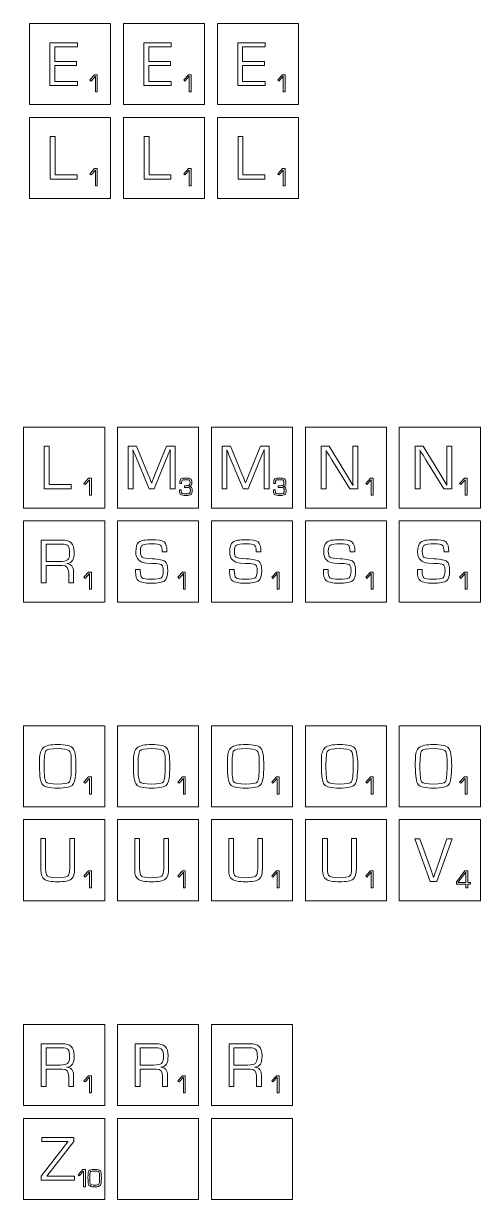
# Model space of a CAD drawing. Header units: millimetres. Extents: x -685 to 207, y -211 to 350.
# Drawn here: x -340 to -233, y -211 to 64.6 of the extents above; entities that cross this region are included whole.
import ezdxf

# ---------------------------------------------------------------- set-up
doc = ezdxf.new("R2010")
doc.units = ezdxf.units.MM
doc.layers.get('0').update_dxf_attribs({"linetype": 'CONTINUOUS', "lineweight": 25, "true_color": 0x000000})
doc.layers.add('letter', color=7, linetype='CONTINUOUS', lineweight=25, true_color=0x000000)
doc.layers.add('score', color=7, linetype='CONTINUOUS', lineweight=25, true_color=0x000000)

msp = doc.modelspace()

# ---------------------------------------------------------------- linework, layer by layer
at = {"lineweight": 5}
for p, q in [((-319.6, 64.55), (-338.6, 64.55)), ((-338.6, 64.55), (-338.6, 45.55)), ((-319.6, 45.55), (-319.6, 64.55)), ((-297.6, 64.55), (-316.6, 64.55)), ((-316.6, 64.55), (-316.6, 45.55)), ((-297.6, 45.55), (-297.6, 64.55)), ((-275.6, 64.55), (-294.6, 64.55)), ((-294.6, 64.55), (-294.6, 45.55)), ((-275.6, 45.55), (-275.6, 64.55)), ((-338.6, 45.55), (-319.6, 45.55)), ((-316.6, 45.55), (-297.6, 45.55)), ((-294.6, 45.55), (-275.6, 45.55)), ((-319.6, 42.55), (-338.6, 42.55)), ((-338.6, 42.55), (-338.6, 23.55)), ((-319.6, 23.55), (-319.6, 42.55)), ((-297.6, 42.55), (-316.6, 42.55)), ((-316.6, 42.55), (-316.6, 23.55)), ((-297.6, 23.55), (-297.6, 42.55)), ((-275.6, 42.55), (-294.6, 42.55)), ((-294.6, 42.55), (-294.6, 23.55)), ((-275.6, 23.55), (-275.6, 42.55)), ((-338.6, 23.55), (-319.6, 23.55)), ((-316.6, 23.55), (-297.6, 23.55)), ((-294.6, 23.55), (-275.6, 23.55)), ((-321, -30), (-340, -30)), ((-340, -30), (-340, -49)), ((-321, -49), (-321, -30)), ((-318, -30), (-318, -49)), ((-299, -30), (-318, -30)), ((-299, -49), (-299, -30)), ((-277, -30), (-296, -30)), ((-296, -30), (-296, -49)), ((-277, -49), (-277, -30)), ((-255, -30), (-274, -30)), ((-274, -30), (-274, -49)), ((-255, -49), (-255, -30)), ((-233, -30), (-252, -30)), ((-252, -30), (-252, -49)), ((-233, -49), (-233, -30)), ((-340, -49), (-321, -49)), ((-318, -49), (-299, -49)), ((-296, -49), (-277, -49)), ((-274, -49), (-255, -49)), ((-252, -49), (-233, -49)), ((-321, -52), (-340, -52)), ((-340, -52), (-340, -71)), ((-321, -71), (-321, -52)), ((-299, -52), (-318, -52)), ((-318, -52), (-318, -71)), ((-299, -71), (-299, -52)), ((-277, -52), (-296, -52)), ((-296, -52), (-296, -71)), ((-277, -71), (-277, -52)), ((-255, -52), (-274, -52)), ((-274, -52), (-274, -71)), ((-255, -71), (-255, -52)), ((-233, -52), (-252, -52)), ((-252, -52), (-252, -71)), ((-233, -71), (-233, -52)), ((-340, -71), (-321, -71)), ((-318, -71), (-299, -71)), ((-296, -71), (-277, -71)), ((-274, -71), (-255, -71)), ((-252, -71), (-233, -71)), ((-340, -100), (-340, -119)), ((-321, -100), (-340, -100)), ((-321, -119), (-321, -100)), ((-299, -100), (-318, -100)), ((-318, -100), (-318, -119)), ((-299, -119), (-299, -100)), ((-277, -100), (-296, -100)), ((-296, -100), (-296, -119)), ((-277, -119), (-277, -100)), ((-255, -100), (-274, -100)), ((-274, -100), (-274, -119)), ((-255, -119), (-255, -100)), ((-233, -100), (-252, -100)), ((-252, -100), (-252, -119)), ((-233, -119), (-233, -100)), ((-340, -119), (-321, -119)), ((-318, -119), (-299, -119)), ((-296, -119), (-277, -119)), ((-274, -119), (-255, -119)), ((-252, -119), (-233, -119)), ((-321, -122), (-340, -122)), ((-340, -122), (-340, -141)), ((-321, -141), (-321, -122)), ((-299, -122), (-318, -122)), ((-318, -122), (-318, -141)), ((-299, -141), (-299, -122)), ((-277, -122), (-296, -122)), ((-296, -122), (-296, -141)), ((-277, -141), (-277, -122)), ((-255, -122), (-274, -122)), ((-274, -122), (-274, -141)), ((-255, -141), (-255, -122)), ((-233, -122), (-252, -122)), ((-252, -122), (-252, -141)), ((-233, -141), (-233, -122)), ((-340, -141), (-321, -141)), ((-318, -141), (-299, -141)), ((-296, -141), (-277, -141)), ((-274, -141), (-255, -141)), ((-252, -141), (-233, -141)), ((-321, -170), (-340, -170)), ((-340, -170), (-340, -189)), ((-321, -189), (-321, -170)), ((-299, -170), (-318, -170)), ((-318, -170), (-318, -189)), ((-299, -189), (-299, -170)), ((-277, -170), (-296, -170)), ((-296, -170), (-296, -189)), ((-277, -189), (-277, -170)), ((-340, -189), (-321, -189)), ((-318, -189), (-299, -189)), ((-296, -189), (-277, -189)), ((-321, -192), (-340, -192)), ((-340, -192), (-340, -211)), ((-321, -211), (-321, -192)), ((-299, -192), (-318, -192)), ((-318, -192), (-318, -211)), ((-299, -211), (-299, -192)), ((-277, -192), (-296, -192)), ((-296, -192), (-296, -211)), ((-277, -211), (-277, -192)), ((-340, -211), (-321, -211)), ((-318, -211), (-299, -211)), ((-296, -211), (-277, -211))]:
    msp.add_line(p, q, dxfattribs=at)
at = {"layer": 'letter', "lineweight": 5}
for p, q in [((-333.82, 50.05), (-333.82, 60.05)), ((-333.82, 60.05), (-327.39, 60.05)), ((-332.69, 59.1), (-332.69, 55.69)), ((-327.39, 59.1), (-332.69, 59.1)), ((-327.39, 60.05), (-327.39, 59.1)), ((-311.82, 50.05), (-311.82, 60.05)), ((-311.82, 60.05), (-305.39, 60.05)), ((-310.69, 59.1), (-310.69, 55.69)), ((-305.39, 59.1), (-310.69, 59.1)), ((-305.39, 60.05), (-305.39, 59.1)), ((-289.82, 50.05), (-289.82, 60.05)), ((-289.82, 60.05), (-283.39, 60.05)), ((-288.69, 59.1), (-288.69, 55.69)), ((-283.39, 59.1), (-288.69, 59.1)), ((-283.39, 60.05), (-283.39, 59.1)), ((-332.69, 55.69), (-327.61, 55.69)), ((-327.61, 55.69), (-327.61, 54.74)), ((-310.69, 55.69), (-305.61, 55.69)), ((-305.61, 55.69), (-305.61, 54.74)), ((-288.69, 55.69), (-283.61, 55.69)), ((-283.61, 55.69), (-283.61, 54.74)), ((-327.61, 54.74), (-332.69, 54.74)), ((-332.69, 54.74), (-332.69, 51)), ((-305.61, 54.74), (-310.69, 54.74)), ((-310.69, 54.74), (-310.69, 51)), ((-283.61, 54.74), (-288.69, 54.74)), ((-288.69, 54.74), (-288.69, 51)), ((-327.39, 50.05), (-333.82, 50.05)), ((-332.69, 51), (-327.39, 51)), ((-327.39, 51), (-327.39, 50.05)), ((-305.39, 50.05), (-311.82, 50.05)), ((-310.69, 51), (-305.39, 51)), ((-305.39, 51), (-305.39, 50.05)), ((-283.39, 50.05), (-289.82, 50.05)), ((-288.69, 51), (-283.39, 51)), ((-283.39, 51), (-283.39, 50.05)), ((-333.74, 28.05), (-333.74, 38.05)), ((-333.74, 38.05), (-332.61, 38.05)), ((-332.61, 38.05), (-332.61, 29.1)), ((-311.74, 28.05), (-311.74, 38.05)), ((-311.74, 38.05), (-310.61, 38.05)), ((-310.61, 38.05), (-310.61, 29.1)), ((-289.74, 28.05), (-289.74, 38.05)), ((-289.74, 38.05), (-288.61, 38.05)), ((-288.61, 38.05), (-288.61, 29.1)), ((-327.47, 28.05), (-333.74, 28.05)), ((-332.61, 29.1), (-327.47, 29.1)), ((-327.47, 29.1), (-327.47, 28.05)), ((-305.47, 28.05), (-311.74, 28.05)), ((-310.61, 29.1), (-305.47, 29.1)), ((-305.47, 29.1), (-305.47, 28.05)), ((-283.47, 28.05), (-289.74, 28.05)), ((-288.61, 29.1), (-283.47, 29.1)), ((-283.47, 29.1), (-283.47, 28.05)), ((-335.14, -44.5), (-335.14, -34.5)), ((-335.14, -34.5), (-334.01, -34.5)), ((-334.01, -34.5), (-334.01, -43.45)), ((-315.49, -44.5), (-315.49, -34.5)), ((-315.49, -34.5), (-313.53, -34.5)), ((-314.34, -35.4), (-314.37, -35.4)), ((-314.37, -35.4), (-314.37, -35.67)), ((-314.37, -35.67), (-314.36, -35.95)), ((-314.17, -35.86), (-314.26, -35.63)), ((-313.53, -34.5), (-310.86, -40.97)), ((-309.15, -40.98), (-306.5, -34.5)), ((-306.5, -34.5), (-304.51, -34.5)), ((-305.83, -35.76), (-306.02, -36.23)), ((-305.66, -35.3), (-305.74, -35.53)), ((-305.63, -35.3), (-305.66, -35.3)), ((-305.64, -35.9), (-305.63, -35.6)), ((-305.63, -35.6), (-305.63, -35.3)), ((-304.51, -34.5), (-304.51, -44.5)), ((-293.49, -44.5), (-293.49, -34.5)), ((-293.49, -34.5), (-291.53, -34.5)), ((-292.34, -35.4), (-292.37, -35.4)), ((-292.37, -35.4), (-292.37, -35.67)), ((-292.37, -35.67), (-292.36, -35.95)), ((-292.17, -35.86), (-292.26, -35.63)), ((-291.53, -34.5), (-288.86, -40.97)), ((-287.15, -40.98), (-284.5, -34.5)), ((-284.5, -34.5), (-282.51, -34.5)), ((-283.83, -35.76), (-284.02, -36.23)), ((-283.66, -35.3), (-283.74, -35.53)), ((-283.63, -35.3), (-283.66, -35.3)), ((-283.64, -35.9), (-283.63, -35.6)), ((-283.63, -35.6), (-283.63, -35.3)), ((-282.51, -34.5), (-282.51, -44.5)), ((-270.27, -44.5), (-270.27, -34.5)), ((-270.27, -34.5), (-268.42, -34.5)), ((-269.13, -35.46), (-269.16, -35.46)), ((-269.16, -35.46), (-269.15, -35.83)), ((-268.79, -36.02), (-269.13, -35.46)), ((-268.42, -34.5), (-264.77, -40.46)), ((-262.86, -42.09), (-262.86, -34.5)), ((-262.86, -34.5), (-261.73, -34.5)), ((-261.73, -34.5), (-261.73, -44.5)), ((-248.27, -44.5), (-248.27, -34.5)), ((-248.27, -34.5), (-246.42, -34.5)), ((-247.13, -35.46), (-247.16, -35.46)), ((-247.16, -35.46), (-247.15, -35.83)), ((-246.79, -36.02), (-247.13, -35.46)), ((-246.42, -34.5), (-242.77, -40.46)), ((-240.86, -42.09), (-240.86, -34.5)), ((-240.86, -34.5), (-239.73, -34.5)), ((-239.73, -34.5), (-239.73, -44.5)), ((-314.36, -35.95), (-314.36, -36.5)), ((-314.36, -36.5), (-314.36, -44.5)), ((-313.97, -36.32), (-314.17, -35.86)), ((-310.56, -44.5), (-313.97, -36.32)), ((-306.02, -36.23), (-309.43, -44.5)), ((-305.64, -36.5), (-305.64, -35.9)), ((-305.64, -44.5), (-305.64, -36.5)), ((-292.36, -35.95), (-292.36, -36.5)), ((-292.36, -36.5), (-292.36, -44.5)), ((-291.97, -36.32), (-292.17, -35.86)), ((-288.56, -44.5), (-291.97, -36.32)), ((-284.02, -36.23), (-287.43, -44.5)), ((-283.64, -36.5), (-283.64, -35.9)), ((-283.64, -44.5), (-283.64, -36.5)), ((-269.15, -35.83), (-269.14, -36.21)), ((-269.14, -36.21), (-269.14, -36.96)), ((-269.14, -36.96), (-269.14, -44.5)), ((-268.45, -36.57), (-268.79, -36.02)), ((-267.77, -37.69), (-268.45, -36.57)), ((-263.58, -44.5), (-267.77, -37.69)), ((-247.15, -35.83), (-247.14, -36.21)), ((-247.14, -36.21), (-247.14, -36.96)), ((-247.14, -36.96), (-247.14, -44.5)), ((-246.45, -36.57), (-246.79, -36.02)), ((-245.77, -37.69), (-246.45, -36.57)), ((-241.58, -44.5), (-245.77, -37.69)), ((-310.86, -40.97), (-310.44, -42.02)), ((-309.58, -42.02), (-309.15, -40.98)), ((-288.86, -40.97), (-288.44, -42.02)), ((-287.58, -42.02), (-287.15, -40.98)), ((-264.77, -40.46), (-263.82, -42.03)), ((-242.77, -40.46), (-241.82, -42.03)), ((-334.01, -43.45), (-328.86, -43.45)), ((-328.86, -43.45), (-328.86, -44.5)), ((-310.44, -42.02), (-310.23, -42.54)), ((-310.23, -42.54), (-310.02, -43.06)), ((-310.02, -43.06), (-309.99, -43.06)), ((-309.99, -43.06), (-309.79, -42.54)), ((-288.44, -42.02), (-288.23, -42.54)), ((-288.23, -42.54), (-288.02, -43.06)), ((-288.02, -43.06), (-287.99, -43.06)), ((-287.99, -43.06), (-287.79, -42.54)), ((-263.82, -42.03), (-263.34, -42.81)), ((-263.34, -42.81), (-262.87, -43.59)), ((-262.87, -43.59), (-262.84, -43.59)), ((-262.86, -42.84), (-262.86, -42.09)), ((-262.85, -43.22), (-262.86, -42.84)), ((-262.84, -43.59), (-262.85, -43.22)), ((-241.82, -42.03), (-241.34, -42.81)), ((-241.34, -42.81), (-240.87, -43.59)), ((-240.87, -43.59), (-240.84, -43.59)), ((-240.86, -42.84), (-240.86, -42.09)), ((-240.85, -43.22), (-240.86, -42.84)), ((-240.84, -43.59), (-240.85, -43.22)), ((-328.86, -44.5), (-335.14, -44.5)), ((-314.36, -44.5), (-315.49, -44.5)), ((-309.43, -44.5), (-310.56, -44.5)), ((-304.51, -44.5), (-305.64, -44.5)), ((-292.36, -44.5), (-293.49, -44.5)), ((-287.43, -44.5), (-288.56, -44.5)), ((-282.51, -44.5), (-283.64, -44.5)), ((-269.14, -44.5), (-270.27, -44.5)), ((-261.73, -44.5), (-263.58, -44.5)), ((-247.14, -44.5), (-248.27, -44.5)), ((-239.73, -44.5), (-241.58, -44.5)), ((-335.85, -66.5), (-335.85, -56.5)), ((-335.85, -56.5), (-331.08, -56.5)), ((-331.07, -57.45), (-334.72, -57.45)), ((-334.72, -57.45), (-334.72, -61.5)), ((-306.41, -59.21), (-307.53, -59.21)), ((-284.41, -59.21), (-285.53, -59.21)), ((-262.41, -59.21), (-263.53, -59.21)), ((-240.41, -59.21), (-241.53, -59.21)), ((-334.72, -61.5), (-331.46, -61.5)), ((-331.31, -62.45), (-334.72, -62.45)), ((-334.72, -62.45), (-334.72, -66.5)), ((-330.94, -62.45), (-331.31, -62.45)), ((-329.88, -61.99), (-329.88, -62.01)), ((-310.05, -61.94), (-311.16, -61.88)), ((-308.88, -62), (-310.05, -61.94)), ((-288.05, -61.94), (-289.16, -61.88)), ((-286.88, -62), (-288.05, -61.94)), ((-266.05, -61.94), (-267.16, -61.88)), ((-264.88, -62), (-266.05, -61.94)), ((-244.05, -61.94), (-245.16, -61.88)), ((-242.88, -62), (-244.05, -61.94)), ((-329.42, -66.5), (-329.42, -64.2)), ((-328.29, -63.94), (-328.29, -66.5)), ((-313.77, -63.86), (-313.77, -63.41)), ((-313.77, -63.41), (-312.65, -63.41)), ((-312.65, -63.41), (-312.65, -63.66)), ((-291.77, -63.86), (-291.77, -63.41)), ((-291.77, -63.41), (-290.65, -63.41)), ((-290.65, -63.41), (-290.65, -63.66)), ((-269.77, -63.86), (-269.77, -63.41)), ((-269.77, -63.41), (-268.65, -63.41)), ((-268.65, -63.41), (-268.65, -63.66)), ((-247.77, -63.86), (-247.77, -63.41)), ((-247.77, -63.41), (-246.65, -63.41)), ((-246.65, -63.41), (-246.65, -63.66)), ((-334.72, -66.5), (-335.85, -66.5)), ((-328.29, -66.5), (-329.42, -66.5)), ((-336.26, -108.79), (-336.25, -107.85)), ((-336.26, -109.5), (-336.26, -108.79)), ((-328.82, -108.84), (-328.82, -107.9)), ((-328.82, -109.5), (-328.82, -108.84)), ((-314.26, -108.79), (-314.25, -107.85)), ((-314.26, -109.5), (-314.26, -108.79)), ((-306.82, -108.84), (-306.82, -107.9)), ((-306.82, -109.5), (-306.82, -108.84)), ((-292.26, -108.79), (-292.25, -107.85)), ((-292.26, -109.5), (-292.26, -108.79)), ((-284.82, -108.84), (-284.82, -107.9)), ((-284.82, -109.5), (-284.82, -108.84)), ((-270.26, -108.79), (-270.25, -107.85)), ((-270.26, -109.5), (-270.26, -108.79)), ((-262.82, -108.84), (-262.82, -107.9)), ((-262.82, -109.5), (-262.82, -108.84)), ((-248.26, -108.79), (-248.25, -107.85)), ((-248.26, -109.5), (-248.26, -108.79)), ((-240.82, -108.84), (-240.82, -107.9)), ((-240.82, -109.5), (-240.82, -108.84)), ((-335.96, -133.45), (-335.96, -126.45)), ((-335.96, -126.45), (-334.83, -126.45)), ((-334.83, -126.45), (-334.83, -133.45)), ((-329.17, -126.45), (-328.04, -126.45)), ((-329.17, -133.45), (-329.17, -126.45)), ((-328.04, -126.45), (-328.04, -133.45)), ((-313.96, -133.45), (-313.96, -126.45)), ((-313.96, -126.45), (-312.83, -126.45)), ((-312.83, -126.45), (-312.83, -133.45)), ((-307.17, -126.45), (-306.04, -126.45)), ((-307.17, -133.45), (-307.17, -126.45)), ((-306.04, -126.45), (-306.04, -133.45)), ((-291.96, -133.45), (-291.96, -126.45)), ((-291.96, -126.45), (-290.83, -126.45)), ((-290.83, -126.45), (-290.83, -133.45)), ((-285.17, -126.45), (-284.04, -126.45)), ((-285.17, -133.45), (-285.17, -126.45)), ((-284.04, -126.45), (-284.04, -133.45)), ((-269.96, -133.45), (-269.96, -126.45)), ((-269.96, -126.45), (-268.83, -126.45)), ((-268.83, -126.45), (-268.83, -133.45)), ((-263.17, -126.45), (-262.04, -126.45)), ((-263.17, -133.45), (-263.17, -126.45)), ((-262.04, -126.45), (-262.04, -133.45)), ((-244.79, -136.5), (-248.36, -126.5)), ((-248.36, -126.5), (-247.16, -126.5)), ((-247.16, -126.5), (-244.49, -134.05)), ((-243.47, -134.07), (-240.85, -126.5)), ((-239.64, -126.5), (-243.18, -136.5)), ((-240.85, -126.5), (-239.64, -126.5)), ((-335.96, -133.79), (-335.96, -133.45)), ((-313.96, -133.79), (-313.96, -133.45)), ((-291.96, -133.79), (-291.96, -133.45)), ((-269.96, -133.79), (-269.96, -133.45)), ((-244.49, -134.05), (-244.23, -134.82)), ((-243.18, -136.5), (-244.79, -136.5)), ((-243.99, -135.59), (-243.96, -135.59)), ((-335.85, -184.5), (-335.85, -174.5)), ((-335.85, -174.5), (-331.08, -174.5)), ((-331.07, -175.45), (-334.72, -175.45)), ((-334.72, -175.45), (-334.72, -179.5)), ((-313.85, -184.5), (-313.85, -174.5)), ((-313.85, -174.5), (-309.08, -174.5)), ((-309.07, -175.45), (-312.72, -175.45)), ((-312.72, -175.45), (-312.72, -179.5)), ((-291.85, -184.5), (-291.85, -174.5)), ((-291.85, -174.5), (-287.08, -174.5)), ((-287.07, -175.45), (-290.72, -175.45)), ((-290.72, -175.45), (-290.72, -179.5)), ((-334.72, -179.5), (-331.46, -179.5)), ((-331.31, -180.45), (-334.72, -180.45)), ((-334.72, -180.45), (-334.72, -184.5)), ((-330.94, -180.45), (-331.31, -180.45)), ((-329.88, -179.99), (-329.88, -180.01)), ((-312.72, -179.5), (-309.46, -179.5)), ((-309.31, -180.45), (-312.72, -180.45)), ((-312.72, -180.45), (-312.72, -184.5)), ((-308.94, -180.45), (-309.31, -180.45)), ((-307.88, -179.99), (-307.88, -180.01)), ((-290.72, -179.5), (-287.46, -179.5)), ((-287.31, -180.45), (-290.72, -180.45)), ((-290.72, -180.45), (-290.72, -184.5)), ((-286.94, -180.45), (-287.31, -180.45)), ((-285.88, -179.99), (-285.88, -180.01)), ((-334.72, -184.5), (-335.85, -184.5)), ((-329.42, -184.5), (-329.42, -182.2)), ((-328.29, -184.5), (-329.42, -184.5)), ((-328.29, -181.94), (-328.29, -184.5)), ((-312.72, -184.5), (-313.85, -184.5)), ((-307.42, -184.5), (-307.42, -182.2)), ((-306.29, -184.5), (-307.42, -184.5)), ((-306.29, -181.94), (-306.29, -184.5)), ((-290.72, -184.5), (-291.85, -184.5)), ((-285.42, -184.5), (-285.42, -182.2)), ((-284.29, -184.5), (-285.42, -184.5)), ((-284.29, -181.94), (-284.29, -184.5)), ((-335.9, -205.53), (-329.62, -197.47)), ((-335.72, -197.45), (-335.72, -196.5)), ((-335.72, -196.5), (-328.23, -196.5)), ((-329.62, -197.45), (-335.72, -197.45)), ((-328.23, -197.45), (-334.52, -205.53)), ((-329.62, -197.47), (-329.62, -197.45)), ((-328.23, -196.5), (-328.23, -197.45)), ((-335.9, -206.5), (-335.9, -205.53)), ((-328.1, -206.5), (-335.9, -206.5)), ((-334.52, -205.53), (-334.52, -205.55)), ((-334.52, -205.55), (-328.1, -205.55)), ((-328.1, -205.55), (-328.1, -206.5))]:
    msp.add_line(p, q, dxfattribs=at)
for points in [[(-314.26, -35.63), (-314.28, -35.57), (-314.31, -35.5), (-314.34, -35.4)], [(-305.74, -35.53), (-305.79, -35.65), (-305.82, -35.73), (-305.83, -35.76)], [(-292.26, -35.63), (-292.28, -35.57), (-292.31, -35.5), (-292.34, -35.4)], [(-283.74, -35.53), (-283.79, -35.65), (-283.82, -35.73), (-283.83, -35.76)], [(-309.79, -42.54), (-309.68, -42.29), (-309.62, -42.11), (-309.58, -42.02)], [(-287.79, -42.54), (-287.68, -42.29), (-287.62, -42.11), (-287.58, -42.02)], [(-331.08, -56.5), (-330.01, -56.5), (-329.25, -56.71), (-328.81, -57.14)], [(-329.58, -57.86), (-329.81, -57.59), (-330.31, -57.45), (-331.07, -57.45)], [(-329.23, -59.63), (-329.23, -58.72), (-329.35, -58.14), (-329.58, -57.86)], [(-328.81, -57.14), (-328.37, -57.56), (-328.15, -58.3), (-328.15, -59.35)], [(-313.71, -59.25), (-313.71, -58.11), (-313.46, -57.35), (-312.97, -56.97)], [(-312.97, -56.97), (-312.47, -56.59), (-311.49, -56.4), (-310.01, -56.4)], [(-312.12, -57.66), (-312.46, -57.87), (-312.63, -58.33), (-312.63, -59.05)], [(-309.83, -57.35), (-311.01, -57.35), (-311.78, -57.45), (-312.12, -57.66)], [(-310.01, -56.4), (-308.52, -56.4), (-307.55, -56.57), (-307.09, -56.93)], [(-307.93, -57.68), (-308.2, -57.46), (-308.84, -57.35), (-309.83, -57.35)], [(-307.53, -59.21), (-307.53, -58.4), (-307.67, -57.89), (-307.93, -57.68)], [(-307.09, -56.93), (-306.64, -57.28), (-306.41, -58.04), (-306.41, -59.21)], [(-291.71, -59.25), (-291.71, -58.11), (-291.46, -57.35), (-290.97, -56.97)], [(-290.97, -56.97), (-290.47, -56.59), (-289.49, -56.4), (-288.01, -56.4)], [(-290.12, -57.66), (-290.46, -57.87), (-290.63, -58.33), (-290.63, -59.05)], [(-287.83, -57.35), (-289.01, -57.35), (-289.78, -57.45), (-290.12, -57.66)], [(-288.01, -56.4), (-286.52, -56.4), (-285.55, -56.57), (-285.09, -56.93)], [(-285.93, -57.68), (-286.2, -57.46), (-286.84, -57.35), (-287.83, -57.35)], [(-285.53, -59.21), (-285.53, -58.4), (-285.67, -57.89), (-285.93, -57.68)], [(-285.09, -56.93), (-284.64, -57.28), (-284.41, -58.04), (-284.41, -59.21)], [(-269.71, -59.25), (-269.71, -58.11), (-269.46, -57.35), (-268.97, -56.97)], [(-268.97, -56.97), (-268.47, -56.59), (-267.49, -56.4), (-266.01, -56.4)], [(-268.12, -57.66), (-268.46, -57.87), (-268.63, -58.33), (-268.63, -59.05)], [(-265.83, -57.35), (-267.01, -57.35), (-267.78, -57.45), (-268.12, -57.66)], [(-266.01, -56.4), (-264.52, -56.4), (-263.55, -56.57), (-263.09, -56.93)], [(-263.93, -57.68), (-264.2, -57.46), (-264.84, -57.35), (-265.83, -57.35)], [(-263.53, -59.21), (-263.53, -58.4), (-263.67, -57.89), (-263.93, -57.68)], [(-263.09, -56.93), (-262.64, -57.28), (-262.41, -58.04), (-262.41, -59.21)], [(-247.71, -59.25), (-247.71, -58.11), (-247.46, -57.35), (-246.97, -56.97)], [(-246.97, -56.97), (-246.47, -56.59), (-245.49, -56.4), (-244.01, -56.4)], [(-246.12, -57.66), (-246.46, -57.87), (-246.63, -58.33), (-246.63, -59.05)], [(-243.83, -57.35), (-245.01, -57.35), (-245.78, -57.45), (-246.12, -57.66)], [(-244.01, -56.4), (-242.52, -56.4), (-241.55, -56.57), (-241.09, -56.93)], [(-241.93, -57.68), (-242.2, -57.46), (-242.84, -57.35), (-243.83, -57.35)], [(-241.53, -59.21), (-241.53, -58.4), (-241.67, -57.89), (-241.93, -57.68)], [(-241.09, -56.93), (-240.64, -57.28), (-240.41, -58.04), (-240.41, -59.21)], [(-329.7, -61.1), (-329.39, -60.84), (-329.23, -60.35), (-329.23, -59.63)], [(-328.15, -59.35), (-328.15, -60.27), (-328.27, -60.92), (-328.51, -61.28)], [(-311.16, -61.88), (-312.86, -61.77), (-313.71, -60.89), (-313.71, -59.25)], [(-312.63, -59.05), (-312.63, -59.86), (-312.5, -60.35), (-312.23, -60.52)], [(-312.23, -60.52), (-311.96, -60.7), (-311.16, -60.82), (-309.83, -60.88)], [(-289.16, -61.88), (-290.86, -61.77), (-291.71, -60.89), (-291.71, -59.25)], [(-290.63, -59.05), (-290.63, -59.86), (-290.5, -60.35), (-290.23, -60.52)], [(-290.23, -60.52), (-289.96, -60.7), (-289.16, -60.82), (-287.83, -60.88)], [(-267.16, -61.88), (-268.86, -61.77), (-269.71, -60.89), (-269.71, -59.25)], [(-268.63, -59.05), (-268.63, -59.86), (-268.5, -60.35), (-268.23, -60.52)], [(-268.23, -60.52), (-267.96, -60.7), (-267.16, -60.82), (-265.83, -60.88)], [(-245.16, -61.88), (-246.86, -61.77), (-247.71, -60.89), (-247.71, -59.25)], [(-246.63, -59.05), (-246.63, -59.86), (-246.5, -60.35), (-246.23, -60.52)], [(-246.23, -60.52), (-245.96, -60.7), (-245.16, -60.82), (-243.83, -60.88)], [(-331.46, -61.5), (-330.6, -61.5), (-330.01, -61.37), (-329.7, -61.1)], [(-329.42, -64.2), (-329.42, -63.03), (-329.93, -62.45), (-330.94, -62.45)], [(-328.51, -61.28), (-328.75, -61.64), (-329.21, -61.88), (-329.88, -61.99)], [(-329.88, -62.01), (-328.82, -62.09), (-328.29, -62.73), (-328.29, -63.94)], [(-309.83, -60.88), (-308.27, -60.95), (-307.28, -61.15), (-306.86, -61.47)], [(-307.61, -62.36), (-307.81, -62.16), (-308.23, -62.04), (-308.88, -62)], [(-307.3, -63.58), (-307.3, -62.97), (-307.41, -62.57), (-307.61, -62.36)], [(-306.86, -61.47), (-306.44, -61.8), (-306.23, -62.53), (-306.23, -63.67)], [(-287.83, -60.88), (-286.27, -60.95), (-285.28, -61.15), (-284.86, -61.47)], [(-285.61, -62.36), (-285.81, -62.16), (-286.23, -62.04), (-286.88, -62)], [(-285.3, -63.58), (-285.3, -62.97), (-285.41, -62.57), (-285.61, -62.36)], [(-284.86, -61.47), (-284.44, -61.8), (-284.23, -62.53), (-284.23, -63.67)], [(-265.83, -60.88), (-264.27, -60.95), (-263.28, -61.15), (-262.86, -61.47)], [(-263.61, -62.36), (-263.81, -62.16), (-264.23, -62.04), (-264.88, -62)], [(-263.3, -63.58), (-263.3, -62.97), (-263.41, -62.57), (-263.61, -62.36)], [(-262.86, -61.47), (-262.44, -61.8), (-262.23, -62.53), (-262.23, -63.67)], [(-243.83, -60.88), (-242.27, -60.95), (-241.28, -61.15), (-240.86, -61.47)], [(-241.61, -62.36), (-241.81, -62.16), (-242.23, -62.04), (-242.88, -62)], [(-241.3, -63.58), (-241.3, -62.97), (-241.41, -62.57), (-241.61, -62.36)], [(-240.86, -61.47), (-240.44, -61.8), (-240.23, -62.53), (-240.23, -63.67)], [(-313.05, -66.06), (-313.53, -65.69), (-313.77, -64.96), (-313.77, -63.86)], [(-310.18, -66.6), (-311.62, -66.6), (-312.58, -66.42), (-313.05, -66.06)], [(-312.65, -63.66), (-312.65, -64.55), (-312.52, -65.11), (-312.24, -65.32)], [(-312.24, -65.32), (-311.97, -65.54), (-311.27, -65.65), (-310.14, -65.65)], [(-306.96, -66.06), (-307.44, -66.42), (-308.52, -66.6), (-310.18, -66.6)], [(-310.14, -65.65), (-308.84, -65.65), (-308.05, -65.54), (-307.75, -65.32)], [(-307.75, -65.32), (-307.45, -65.11), (-307.3, -64.53), (-307.3, -63.58)], [(-306.23, -63.67), (-306.23, -64.9), (-306.47, -65.7), (-306.96, -66.06)], [(-291.05, -66.06), (-291.53, -65.69), (-291.77, -64.96), (-291.77, -63.86)], [(-288.18, -66.6), (-289.62, -66.6), (-290.58, -66.42), (-291.05, -66.06)], [(-290.65, -63.66), (-290.65, -64.55), (-290.52, -65.11), (-290.24, -65.32)], [(-290.24, -65.32), (-289.97, -65.54), (-289.27, -65.65), (-288.14, -65.65)], [(-284.96, -66.06), (-285.44, -66.42), (-286.52, -66.6), (-288.18, -66.6)], [(-288.14, -65.65), (-286.84, -65.65), (-286.05, -65.54), (-285.75, -65.32)], [(-285.75, -65.32), (-285.45, -65.11), (-285.3, -64.53), (-285.3, -63.58)], [(-284.23, -63.67), (-284.23, -64.9), (-284.47, -65.7), (-284.96, -66.06)], [(-269.05, -66.06), (-269.53, -65.69), (-269.77, -64.96), (-269.77, -63.86)], [(-266.18, -66.6), (-267.62, -66.6), (-268.58, -66.42), (-269.05, -66.06)], [(-268.65, -63.66), (-268.65, -64.55), (-268.52, -65.11), (-268.24, -65.32)], [(-268.24, -65.32), (-267.97, -65.54), (-267.27, -65.65), (-266.14, -65.65)], [(-262.96, -66.06), (-263.44, -66.42), (-264.52, -66.6), (-266.18, -66.6)], [(-266.14, -65.65), (-264.84, -65.65), (-264.05, -65.54), (-263.75, -65.32)], [(-263.75, -65.32), (-263.45, -65.11), (-263.3, -64.53), (-263.3, -63.58)], [(-262.23, -63.67), (-262.23, -64.9), (-262.47, -65.7), (-262.96, -66.06)], [(-247.05, -66.06), (-247.53, -65.69), (-247.77, -64.96), (-247.77, -63.86)], [(-244.18, -66.6), (-245.62, -66.6), (-246.58, -66.42), (-247.05, -66.06)], [(-246.65, -63.66), (-246.65, -64.55), (-246.52, -65.11), (-246.24, -65.32)], [(-246.24, -65.32), (-245.97, -65.54), (-245.27, -65.65), (-244.14, -65.65)], [(-240.96, -66.06), (-241.44, -66.42), (-242.52, -66.6), (-244.18, -66.6)], [(-244.14, -65.65), (-242.84, -65.65), (-242.05, -65.54), (-241.75, -65.32)], [(-241.75, -65.32), (-241.45, -65.11), (-241.3, -64.53), (-241.3, -63.58)], [(-240.23, -63.67), (-240.23, -64.9), (-240.47, -65.7), (-240.96, -66.06)], [(-335.35, -105.13), (-334.75, -104.64), (-333.63, -104.4), (-332, -104.4)], [(-332, -104.4), (-330.11, -104.4), (-328.92, -104.67), (-328.45, -105.23)], [(-313.35, -105.13), (-312.75, -104.64), (-311.63, -104.4), (-310, -104.4)], [(-310, -104.4), (-308.11, -104.4), (-306.92, -104.67), (-306.45, -105.23)], [(-291.35, -105.13), (-290.75, -104.64), (-289.63, -104.4), (-288, -104.4)], [(-288, -104.4), (-286.11, -104.4), (-284.92, -104.67), (-284.45, -105.23)], [(-269.35, -105.13), (-268.75, -104.64), (-267.63, -104.4), (-266, -104.4)], [(-266, -104.4), (-264.11, -104.4), (-262.92, -104.67), (-262.45, -105.23)], [(-247.35, -105.13), (-246.75, -104.64), (-245.63, -104.4), (-244, -104.4)], [(-244, -104.4), (-242.11, -104.4), (-240.92, -104.67), (-240.45, -105.23)], [(-336.25, -107.85), (-336.25, -106.52), (-335.95, -105.61), (-335.35, -105.13)], [(-334.78, -105.88), (-335.05, -106.23), (-335.18, -107.44), (-335.18, -109.5)], [(-332, -105.35), (-333.59, -105.35), (-334.51, -105.53), (-334.78, -105.88)], [(-329.38, -105.8), (-329.75, -105.5), (-330.63, -105.35), (-332, -105.35)], [(-328.82, -107.9), (-328.82, -106.8), (-329.01, -106.09), (-329.38, -105.8)], [(-328.45, -105.23), (-327.98, -105.78), (-327.74, -107.16), (-327.74, -109.36)], [(-314.25, -107.85), (-314.25, -106.52), (-313.95, -105.61), (-313.35, -105.13)], [(-312.78, -105.88), (-313.05, -106.23), (-313.18, -107.44), (-313.18, -109.5)], [(-310, -105.35), (-311.59, -105.35), (-312.51, -105.53), (-312.78, -105.88)], [(-307.38, -105.8), (-307.75, -105.5), (-308.63, -105.35), (-310, -105.35)], [(-306.82, -107.9), (-306.82, -106.8), (-307.01, -106.09), (-307.38, -105.8)], [(-306.45, -105.23), (-305.98, -105.78), (-305.74, -107.16), (-305.74, -109.36)], [(-292.25, -107.85), (-292.25, -106.52), (-291.95, -105.61), (-291.35, -105.13)], [(-290.78, -105.88), (-291.05, -106.23), (-291.18, -107.44), (-291.18, -109.5)], [(-288, -105.35), (-289.59, -105.35), (-290.51, -105.53), (-290.78, -105.88)], [(-285.38, -105.8), (-285.75, -105.5), (-286.63, -105.35), (-288, -105.35)], [(-284.82, -107.9), (-284.82, -106.8), (-285.01, -106.09), (-285.38, -105.8)], [(-284.45, -105.23), (-283.98, -105.78), (-283.74, -107.16), (-283.74, -109.36)], [(-270.25, -107.85), (-270.25, -106.52), (-269.95, -105.61), (-269.35, -105.13)], [(-268.78, -105.88), (-269.05, -106.23), (-269.18, -107.44), (-269.18, -109.5)], [(-266, -105.35), (-267.59, -105.35), (-268.51, -105.53), (-268.78, -105.88)], [(-263.38, -105.8), (-263.75, -105.5), (-264.63, -105.35), (-266, -105.35)], [(-262.82, -107.9), (-262.82, -106.8), (-263.01, -106.09), (-263.38, -105.8)], [(-262.45, -105.23), (-261.98, -105.78), (-261.74, -107.16), (-261.74, -109.36)], [(-248.25, -107.85), (-248.25, -106.52), (-247.95, -105.61), (-247.35, -105.13)], [(-246.78, -105.88), (-247.05, -106.23), (-247.18, -107.44), (-247.18, -109.5)], [(-244, -105.35), (-245.59, -105.35), (-246.51, -105.53), (-246.78, -105.88)], [(-241.38, -105.8), (-241.75, -105.5), (-242.63, -105.35), (-244, -105.35)], [(-240.82, -107.9), (-240.82, -106.8), (-241.01, -106.09), (-241.38, -105.8)], [(-240.45, -105.23), (-239.98, -105.78), (-239.74, -107.16), (-239.74, -109.36)], [(-335.57, -113.77), (-336.03, -113.22), (-336.26, -111.8), (-336.26, -109.5)], [(-335.18, -109.5), (-335.18, -111.56), (-335.05, -112.77), (-334.78, -113.12)], [(-329.22, -113.12), (-328.95, -112.77), (-328.82, -111.56), (-328.82, -109.5)], [(-327.74, -109.36), (-327.74, -111.74), (-327.97, -113.21), (-328.42, -113.77)], [(-313.57, -113.77), (-314.03, -113.22), (-314.26, -111.8), (-314.26, -109.5)], [(-313.18, -109.5), (-313.18, -111.56), (-313.05, -112.77), (-312.78, -113.12)], [(-307.22, -113.12), (-306.95, -112.77), (-306.82, -111.56), (-306.82, -109.5)], [(-305.74, -109.36), (-305.74, -111.74), (-305.97, -113.21), (-306.42, -113.77)], [(-291.57, -113.77), (-292.03, -113.22), (-292.26, -111.8), (-292.26, -109.5)], [(-291.18, -109.5), (-291.18, -111.56), (-291.05, -112.77), (-290.78, -113.12)], [(-285.22, -113.12), (-284.95, -112.77), (-284.82, -111.56), (-284.82, -109.5)], [(-283.74, -109.36), (-283.74, -111.74), (-283.97, -113.21), (-284.42, -113.77)], [(-269.57, -113.77), (-270.03, -113.22), (-270.26, -111.8), (-270.26, -109.5)], [(-269.18, -109.5), (-269.18, -111.56), (-269.05, -112.77), (-268.78, -113.12)], [(-263.22, -113.12), (-262.95, -112.77), (-262.82, -111.56), (-262.82, -109.5)], [(-261.74, -109.36), (-261.74, -111.74), (-261.97, -113.21), (-262.42, -113.77)], [(-247.57, -113.77), (-248.03, -113.22), (-248.26, -111.8), (-248.26, -109.5)], [(-247.18, -109.5), (-247.18, -111.56), (-247.05, -112.77), (-246.78, -113.12)], [(-241.22, -113.12), (-240.95, -112.77), (-240.82, -111.56), (-240.82, -109.5)], [(-239.74, -109.36), (-239.74, -111.74), (-239.97, -113.21), (-240.42, -113.77)], [(-332, -114.6), (-333.92, -114.6), (-335.11, -114.33), (-335.57, -113.77)], [(-334.78, -113.12), (-334.51, -113.47), (-333.59, -113.65), (-332, -113.65)], [(-332, -113.65), (-330.42, -113.65), (-329.49, -113.47), (-329.22, -113.12)], [(-328.42, -113.77), (-328.88, -114.32), (-330.07, -114.6), (-332, -114.6)], [(-310, -114.6), (-311.92, -114.6), (-313.11, -114.33), (-313.57, -113.77)], [(-312.78, -113.12), (-312.51, -113.47), (-311.59, -113.65), (-310, -113.65)], [(-310, -113.65), (-308.42, -113.65), (-307.49, -113.47), (-307.22, -113.12)], [(-306.42, -113.77), (-306.88, -114.32), (-308.07, -114.6), (-310, -114.6)], [(-288, -114.6), (-289.92, -114.6), (-291.11, -114.33), (-291.57, -113.77)], [(-290.78, -113.12), (-290.51, -113.47), (-289.59, -113.65), (-288, -113.65)], [(-288, -113.65), (-286.42, -113.65), (-285.49, -113.47), (-285.22, -113.12)], [(-284.42, -113.77), (-284.88, -114.32), (-286.07, -114.6), (-288, -114.6)], [(-266, -114.6), (-267.92, -114.6), (-269.11, -114.33), (-269.57, -113.77)], [(-268.78, -113.12), (-268.51, -113.47), (-267.59, -113.65), (-266, -113.65)], [(-266, -113.65), (-264.42, -113.65), (-263.49, -113.47), (-263.22, -113.12)], [(-262.42, -113.77), (-262.88, -114.32), (-264.07, -114.6), (-266, -114.6)], [(-244, -114.6), (-245.92, -114.6), (-247.11, -114.33), (-247.57, -113.77)], [(-246.78, -113.12), (-246.51, -113.47), (-245.59, -113.65), (-244, -113.65)], [(-244, -113.65), (-242.42, -113.65), (-241.49, -113.47), (-241.22, -113.12)], [(-240.42, -113.77), (-240.88, -114.32), (-242.07, -114.6), (-244, -114.6)], [(-335.14, -135.98), (-335.68, -135.59), (-335.96, -134.86), (-335.96, -133.79)], [(-334.83, -133.45), (-334.83, -134.4), (-334.68, -134.99), (-334.37, -135.24)], [(-329.65, -135.24), (-329.33, -135.01), (-329.17, -134.41), (-329.17, -133.45)], [(-328.04, -133.45), (-328.04, -134.72), (-328.3, -135.56), (-328.81, -135.95)], [(-313.14, -135.98), (-313.68, -135.59), (-313.96, -134.86), (-313.96, -133.79)], [(-312.83, -133.45), (-312.83, -134.4), (-312.68, -134.99), (-312.37, -135.24)], [(-307.65, -135.24), (-307.33, -135.01), (-307.17, -134.41), (-307.17, -133.45)], [(-306.04, -133.45), (-306.04, -134.72), (-306.3, -135.56), (-306.81, -135.95)], [(-291.14, -135.98), (-291.68, -135.59), (-291.96, -134.86), (-291.96, -133.79)], [(-290.83, -133.45), (-290.83, -134.4), (-290.68, -134.99), (-290.37, -135.24)], [(-285.65, -135.24), (-285.33, -135.01), (-285.17, -134.41), (-285.17, -133.45)], [(-284.04, -133.45), (-284.04, -134.72), (-284.3, -135.56), (-284.81, -135.95)], [(-269.14, -135.98), (-269.68, -135.59), (-269.96, -134.86), (-269.96, -133.79)], [(-268.83, -133.45), (-268.83, -134.4), (-268.68, -134.99), (-268.37, -135.24)], [(-263.65, -135.24), (-263.33, -135.01), (-263.17, -134.41), (-263.17, -133.45)], [(-262.04, -133.45), (-262.04, -134.72), (-262.3, -135.56), (-262.81, -135.95)], [(-244.23, -134.82), (-244.13, -135.12), (-244.05, -135.38), (-243.99, -135.59)], [(-243.96, -135.59), (-243.81, -135.1), (-243.65, -134.59), (-243.47, -134.07)], [(-332.02, -136.55), (-333.55, -136.55), (-334.59, -136.36), (-335.14, -135.98)], [(-334.37, -135.24), (-334.06, -135.48), (-333.31, -135.6), (-332.1, -135.6)], [(-332.1, -135.6), (-330.79, -135.6), (-329.97, -135.48), (-329.65, -135.24)], [(-328.81, -135.95), (-329.32, -136.35), (-330.39, -136.55), (-332.02, -136.55)], [(-310.02, -136.55), (-311.55, -136.55), (-312.59, -136.36), (-313.14, -135.98)], [(-312.37, -135.24), (-312.06, -135.48), (-311.31, -135.6), (-310.1, -135.6)], [(-310.1, -135.6), (-308.79, -135.6), (-307.97, -135.48), (-307.65, -135.24)], [(-306.81, -135.95), (-307.32, -136.35), (-308.39, -136.55), (-310.02, -136.55)], [(-288.02, -136.55), (-289.55, -136.55), (-290.59, -136.36), (-291.14, -135.98)], [(-290.37, -135.24), (-290.06, -135.48), (-289.31, -135.6), (-288.1, -135.6)], [(-288.1, -135.6), (-286.79, -135.6), (-285.97, -135.48), (-285.65, -135.24)], [(-284.81, -135.95), (-285.32, -136.35), (-286.39, -136.55), (-288.02, -136.55)], [(-266.02, -136.55), (-267.55, -136.55), (-268.59, -136.36), (-269.14, -135.98)], [(-268.37, -135.24), (-268.06, -135.48), (-267.31, -135.6), (-266.1, -135.6)], [(-266.1, -135.6), (-264.79, -135.6), (-263.97, -135.48), (-263.65, -135.24)], [(-262.81, -135.95), (-263.32, -136.35), (-264.39, -136.55), (-266.02, -136.55)], [(-331.08, -174.5), (-330.01, -174.5), (-329.25, -174.71), (-328.81, -175.14)], [(-329.58, -175.86), (-329.81, -175.59), (-330.31, -175.45), (-331.07, -175.45)], [(-329.23, -177.63), (-329.23, -176.72), (-329.35, -176.14), (-329.58, -175.86)], [(-328.81, -175.14), (-328.37, -175.56), (-328.15, -176.3), (-328.15, -177.35)], [(-309.08, -174.5), (-308.01, -174.5), (-307.25, -174.71), (-306.81, -175.14)], [(-307.58, -175.86), (-307.81, -175.59), (-308.31, -175.45), (-309.07, -175.45)], [(-307.23, -177.63), (-307.23, -176.72), (-307.35, -176.14), (-307.58, -175.86)], [(-306.81, -175.14), (-306.37, -175.56), (-306.15, -176.3), (-306.15, -177.35)], [(-287.08, -174.5), (-286.01, -174.5), (-285.25, -174.71), (-284.81, -175.14)], [(-285.58, -175.86), (-285.81, -175.59), (-286.31, -175.45), (-287.07, -175.45)], [(-285.23, -177.63), (-285.23, -176.72), (-285.35, -176.14), (-285.58, -175.86)], [(-284.81, -175.14), (-284.37, -175.56), (-284.15, -176.3), (-284.15, -177.35)], [(-331.46, -179.5), (-330.6, -179.5), (-330.01, -179.37), (-329.7, -179.1)], [(-329.7, -179.1), (-329.39, -178.84), (-329.23, -178.35), (-329.23, -177.63)], [(-328.15, -177.35), (-328.15, -178.27), (-328.27, -178.92), (-328.51, -179.28)], [(-309.46, -179.5), (-308.6, -179.5), (-308.01, -179.37), (-307.7, -179.1)], [(-307.7, -179.1), (-307.39, -178.84), (-307.23, -178.35), (-307.23, -177.63)], [(-306.15, -177.35), (-306.15, -178.27), (-306.27, -178.92), (-306.51, -179.28)], [(-287.46, -179.5), (-286.6, -179.5), (-286.01, -179.37), (-285.7, -179.1)], [(-285.7, -179.1), (-285.39, -178.84), (-285.23, -178.35), (-285.23, -177.63)], [(-284.15, -177.35), (-284.15, -178.27), (-284.27, -178.92), (-284.51, -179.28)], [(-329.42, -182.2), (-329.42, -181.03), (-329.93, -180.45), (-330.94, -180.45)], [(-328.51, -179.28), (-328.75, -179.64), (-329.21, -179.88), (-329.88, -179.99)], [(-329.88, -180.01), (-328.82, -180.09), (-328.29, -180.73), (-328.29, -181.94)], [(-307.42, -182.2), (-307.42, -181.03), (-307.93, -180.45), (-308.94, -180.45)], [(-306.51, -179.28), (-306.75, -179.64), (-307.21, -179.88), (-307.88, -179.99)], [(-307.88, -180.01), (-306.82, -180.09), (-306.29, -180.73), (-306.29, -181.94)], [(-285.42, -182.2), (-285.42, -181.03), (-285.93, -180.45), (-286.94, -180.45)], [(-284.51, -179.28), (-284.75, -179.64), (-285.21, -179.88), (-285.88, -179.99)], [(-285.88, -180.01), (-284.82, -180.09), (-284.29, -180.73), (-284.29, -181.94)]]:
    msp.add_open_spline(points, degree=3, dxfattribs=at)
at = {"layer": 'score', "lineweight": 5}
for p, q in [((-324.48, 51.35), (-323.38, 52.55)), ((-323.38, 52.55), (-322.73, 52.55)), ((-322.73, 52.55), (-322.73, 48.55)), ((-302.48, 51.35), (-301.38, 52.55)), ((-301.38, 52.55), (-300.73, 52.55)), ((-300.73, 52.55), (-300.73, 48.55)), ((-280.48, 51.35), (-279.38, 52.55)), ((-279.38, 52.55), (-278.73, 52.55)), ((-278.73, 52.55), (-278.73, 48.55)), ((-324.2, 51.08), (-324.48, 51.35)), ((-323.18, 52.21), (-324.2, 51.08)), ((-323.18, 48.55), (-323.18, 52.21)), ((-302.2, 51.08), (-302.48, 51.35)), ((-301.18, 52.21), (-302.2, 51.08)), ((-301.18, 48.55), (-301.18, 52.21)), ((-280.2, 51.08), (-280.48, 51.35)), ((-279.18, 52.21), (-280.2, 51.08)), ((-279.18, 48.55), (-279.18, 52.21)), ((-322.73, 48.55), (-323.18, 48.55)), ((-300.73, 48.55), (-301.18, 48.55)), ((-278.73, 48.55), (-279.18, 48.55)), ((-324.48, 29.35), (-323.38, 30.55)), ((-323.38, 30.55), (-322.73, 30.55)), ((-322.73, 30.55), (-322.73, 26.55)), ((-302.48, 29.35), (-301.38, 30.55)), ((-301.38, 30.55), (-300.73, 30.55)), ((-300.73, 30.55), (-300.73, 26.55)), ((-280.48, 29.35), (-279.38, 30.55)), ((-279.38, 30.55), (-278.73, 30.55)), ((-278.73, 30.55), (-278.73, 26.55)), ((-324.2, 29.08), (-324.48, 29.35)), ((-323.18, 30.21), (-324.2, 29.08)), ((-323.18, 26.55), (-323.18, 30.21)), ((-302.2, 29.08), (-302.48, 29.35)), ((-301.18, 30.21), (-302.2, 29.08)), ((-301.18, 26.55), (-301.18, 30.21)), ((-280.2, 29.08), (-280.48, 29.35)), ((-279.18, 30.21), (-280.2, 29.08)), ((-279.18, 26.55), (-279.18, 30.21)), ((-322.73, 26.55), (-323.18, 26.55)), ((-300.73, 26.55), (-301.18, 26.55)), ((-278.73, 26.55), (-279.18, 26.55)), ((-325.88, -43.2), (-324.77, -42)), ((-325.59, -43.47), (-325.88, -43.2)), ((-324.57, -42.34), (-325.59, -43.47)), ((-324.77, -42), (-324.12, -42)), ((-324.57, -46), (-324.57, -42.34)), ((-324.12, -42), (-324.12, -46)), ((-303.43, -43.23), (-303.42, -43.07)), ((-303, -43.23), (-303.43, -43.23)), ((-303, -43.05), (-303, -43.23)), ((-302.34, -44.15), (-302.34, -43.76)), ((-302.34, -43.76), (-302.18, -43.76)), ((-301.26, -43.93), (-301.26, -43.95)), ((-281.43, -43.23), (-281.42, -43.07)), ((-281, -43.23), (-281.43, -43.23)), ((-281, -43.05), (-281, -43.23)), ((-280.34, -44.15), (-280.34, -43.76)), ((-280.34, -43.76), (-280.18, -43.76)), ((-279.26, -43.93), (-279.26, -43.95)), ((-259.88, -43.2), (-258.77, -42)), ((-259.59, -43.47), (-259.88, -43.2)), ((-258.57, -42.34), (-259.59, -43.47)), ((-258.77, -42), (-258.12, -42)), ((-258.57, -46), (-258.57, -42.34)), ((-258.12, -42), (-258.12, -46)), ((-237.88, -43.2), (-236.77, -42)), ((-237.59, -43.47), (-237.88, -43.2)), ((-236.57, -42.34), (-237.59, -43.47)), ((-236.77, -42), (-236.12, -42)), ((-236.57, -46), (-236.57, -42.34)), ((-236.12, -42), (-236.12, -46)), ((-324.12, -46), (-324.57, -46)), ((-303.49, -44.94), (-303.49, -44.7)), ((-303.49, -44.7), (-303.05, -44.7)), ((-303.05, -44.7), (-303.05, -44.93)), ((-302.17, -44.15), (-302.34, -44.15)), ((-301.78, -44.15), (-302.17, -44.15)), ((-281.49, -44.94), (-281.49, -44.7)), ((-281.49, -44.7), (-281.05, -44.7)), ((-281.05, -44.7), (-281.05, -44.93)), ((-280.17, -44.15), (-280.34, -44.15)), ((-279.78, -44.15), (-280.17, -44.15)), ((-258.12, -46), (-258.57, -46)), ((-236.12, -46), (-236.57, -46)), ((-325.88, -65.2), (-324.77, -64)), ((-325.59, -65.47), (-325.88, -65.2)), ((-324.57, -64.34), (-325.59, -65.47)), ((-324.77, -64), (-324.12, -64)), ((-324.57, -68), (-324.57, -64.34)), ((-324.12, -64), (-324.12, -68)), ((-303.88, -65.2), (-302.77, -64)), ((-303.59, -65.47), (-303.88, -65.2)), ((-302.57, -64.34), (-303.59, -65.47)), ((-302.77, -64), (-302.12, -64)), ((-302.57, -68), (-302.57, -64.34)), ((-302.12, -64), (-302.12, -68)), ((-281.88, -65.2), (-280.77, -64)), ((-281.59, -65.47), (-281.88, -65.2)), ((-280.57, -64.34), (-281.59, -65.47)), ((-280.77, -64), (-280.12, -64)), ((-280.57, -68), (-280.57, -64.34)), ((-280.12, -64), (-280.12, -68)), ((-259.88, -65.2), (-258.77, -64)), ((-259.59, -65.47), (-259.88, -65.2)), ((-258.57, -64.34), (-259.59, -65.47)), ((-258.77, -64), (-258.12, -64)), ((-258.57, -68), (-258.57, -64.34)), ((-258.12, -64), (-258.12, -68)), ((-237.88, -65.2), (-236.77, -64)), ((-237.59, -65.47), (-237.88, -65.2)), ((-236.57, -64.34), (-237.59, -65.47)), ((-236.77, -64), (-236.12, -64)), ((-236.57, -68), (-236.57, -64.34)), ((-236.12, -64), (-236.12, -68)), ((-324.12, -68), (-324.57, -68)), ((-302.12, -68), (-302.57, -68)), ((-280.12, -68), (-280.57, -68)), ((-258.12, -68), (-258.57, -68)), ((-236.12, -68), (-236.57, -68)), ((-325.88, -113.2), (-324.77, -112)), ((-324.57, -112.34), (-325.59, -113.47)), ((-324.77, -112), (-324.12, -112)), ((-324.57, -116), (-324.57, -112.34)), ((-324.12, -112), (-324.12, -116)), ((-303.88, -113.2), (-302.77, -112)), ((-302.57, -112.34), (-303.59, -113.47)), ((-302.77, -112), (-302.12, -112)), ((-302.57, -116), (-302.57, -112.34)), ((-302.12, -112), (-302.12, -116)), ((-281.88, -113.2), (-280.77, -112)), ((-280.57, -112.34), (-281.59, -113.47)), ((-280.77, -112), (-280.12, -112)), ((-280.57, -116), (-280.57, -112.34)), ((-280.12, -112), (-280.12, -116)), ((-259.88, -113.2), (-258.77, -112)), ((-258.57, -112.34), (-259.59, -113.47)), ((-258.77, -112), (-258.12, -112)), ((-258.57, -116), (-258.57, -112.34)), ((-258.12, -112), (-258.12, -116)), ((-237.88, -113.2), (-236.77, -112)), ((-236.57, -112.34), (-237.59, -113.47)), ((-236.77, -112), (-236.12, -112)), ((-236.57, -116), (-236.57, -112.34)), ((-236.12, -112), (-236.12, -116)), ((-325.59, -113.47), (-325.88, -113.2)), ((-303.59, -113.47), (-303.88, -113.2)), ((-281.59, -113.47), (-281.88, -113.2)), ((-259.59, -113.47), (-259.88, -113.2)), ((-237.59, -113.47), (-237.88, -113.2)), ((-324.12, -116), (-324.57, -116)), ((-302.12, -116), (-302.57, -116)), ((-280.12, -116), (-280.57, -116)), ((-258.12, -116), (-258.57, -116)), ((-236.12, -116), (-236.57, -116)), ((-325.88, -135.2), (-324.77, -134)), ((-324.57, -134.34), (-325.59, -135.47)), ((-324.77, -134), (-324.12, -134)), ((-324.57, -138), (-324.57, -134.34)), ((-324.12, -134), (-324.12, -138)), ((-303.88, -135.2), (-302.77, -134)), ((-302.57, -134.34), (-303.59, -135.47)), ((-302.77, -134), (-302.12, -134)), ((-302.57, -138), (-302.57, -134.34)), ((-302.12, -134), (-302.12, -138)), ((-281.88, -135.2), (-280.77, -134)), ((-280.57, -134.34), (-281.59, -135.47)), ((-280.77, -134), (-280.12, -134)), ((-280.57, -138), (-280.57, -134.34)), ((-280.12, -134), (-280.12, -138)), ((-259.88, -135.2), (-258.77, -134)), ((-258.57, -134.34), (-259.59, -135.47)), ((-258.77, -134), (-258.12, -134)), ((-258.57, -138), (-258.57, -134.34)), ((-258.12, -134), (-258.12, -138)), ((-238.64, -136.55), (-236.65, -134)), ((-236.41, -134.29), (-238.27, -136.7)), ((-236.65, -134), (-235.95, -134)), ((-236.41, -136.7), (-236.41, -134.29)), ((-236.41, -134.29), (-236.41, -134.29)), ((-235.95, -134), (-235.95, -136.7)), ((-325.59, -135.47), (-325.88, -135.2)), ((-303.59, -135.47), (-303.88, -135.2)), ((-281.59, -135.47), (-281.88, -135.2)), ((-259.59, -135.47), (-259.88, -135.2)), ((-238.64, -137.08), (-238.64, -136.55)), ((-236.41, -137.08), (-238.64, -137.08)), ((-238.27, -136.7), (-236.41, -136.7)), ((-236.41, -138), (-236.41, -137.08)), ((-235.95, -136.7), (-235.36, -136.7)), ((-235.36, -137.08), (-235.95, -137.08)), ((-235.95, -137.08), (-235.95, -138)), ((-235.36, -136.7), (-235.36, -137.08)), ((-324.12, -138), (-324.57, -138)), ((-302.12, -138), (-302.57, -138)), ((-280.12, -138), (-280.57, -138)), ((-258.12, -138), (-258.57, -138)), ((-235.95, -138), (-236.41, -138)), ((-325.88, -183.2), (-324.77, -182)), ((-325.59, -183.47), (-325.88, -183.2)), ((-324.57, -182.34), (-325.59, -183.47)), ((-324.77, -182), (-324.12, -182)), ((-324.57, -186), (-324.57, -182.34)), ((-324.12, -182), (-324.12, -186)), ((-303.88, -183.2), (-302.77, -182)), ((-303.59, -183.47), (-303.88, -183.2)), ((-302.57, -182.34), (-303.59, -183.47)), ((-302.77, -182), (-302.12, -182)), ((-302.57, -186), (-302.57, -182.34)), ((-302.12, -182), (-302.12, -186)), ((-281.88, -183.2), (-280.77, -182)), ((-281.59, -183.47), (-281.88, -183.2)), ((-280.57, -182.34), (-281.59, -183.47)), ((-280.77, -182), (-280.12, -182)), ((-280.57, -186), (-280.57, -182.34)), ((-280.12, -182), (-280.12, -186)), ((-324.12, -186), (-324.57, -186)), ((-302.12, -186), (-302.57, -186)), ((-280.12, -186), (-280.57, -186)), ((-327.22, -205.2), (-326.12, -204)), ((-326.94, -205.47), (-327.22, -205.2)), ((-325.92, -204.34), (-326.94, -205.47)), ((-326.12, -204), (-325.47, -204)), ((-325.92, -208), (-325.92, -204.34)), ((-325.47, -204), (-325.47, -208)), ((-325.47, -208), (-325.92, -208))]:
    msp.add_line(p, q, dxfattribs=at)
for points in [[(-303.42, -43.07), (-303.42, -42.61), (-303.33, -42.31), (-303.16, -42.17)], [(-303.16, -42.17), (-302.98, -42.03), (-302.6, -41.96), (-302.03, -41.96)], [(-302.84, -42.45), (-302.95, -42.53), (-303, -42.73), (-303, -43.05)], [(-302.04, -42.34), (-302.47, -42.34), (-302.74, -42.38), (-302.84, -42.45)], [(-302.18, -43.76), (-301.64, -43.76), (-301.31, -43.73), (-301.19, -43.66)], [(-301.17, -42.46), (-301.28, -42.38), (-301.56, -42.34), (-302.04, -42.34)], [(-302.03, -41.96), (-301.44, -41.96), (-301.05, -42.02), (-300.87, -42.16)], [(-300.72, -43.69), (-300.81, -43.82), (-300.99, -43.9), (-301.26, -43.93)], [(-301.26, -43.95), (-300.95, -44), (-300.75, -44.08), (-300.65, -44.2)], [(-301.19, -43.66), (-301.07, -43.59), (-301.01, -43.41), (-301.01, -43.1)], [(-301.01, -43.1), (-301.01, -42.75), (-301.07, -42.54), (-301.17, -42.46)], [(-300.87, -42.16), (-300.68, -42.29), (-300.58, -42.56), (-300.58, -42.97)], [(-300.58, -42.97), (-300.58, -43.32), (-300.63, -43.56), (-300.72, -43.69)], [(-281.42, -43.07), (-281.42, -42.61), (-281.33, -42.31), (-281.16, -42.17)], [(-281.16, -42.17), (-280.98, -42.03), (-280.6, -41.96), (-280.03, -41.96)], [(-280.84, -42.45), (-280.95, -42.53), (-281, -42.73), (-281, -43.05)], [(-280.04, -42.34), (-280.47, -42.34), (-280.74, -42.38), (-280.84, -42.45)], [(-280.18, -43.76), (-279.64, -43.76), (-279.31, -43.73), (-279.19, -43.66)], [(-279.17, -42.46), (-279.28, -42.38), (-279.56, -42.34), (-280.04, -42.34)], [(-280.03, -41.96), (-279.44, -41.96), (-279.05, -42.02), (-278.87, -42.16)], [(-278.72, -43.69), (-278.81, -43.82), (-278.99, -43.9), (-279.26, -43.93)], [(-279.26, -43.95), (-278.95, -44), (-278.75, -44.08), (-278.65, -44.2)], [(-279.19, -43.66), (-279.07, -43.59), (-279.01, -43.41), (-279.01, -43.1)], [(-279.01, -43.1), (-279.01, -42.75), (-279.07, -42.54), (-279.17, -42.46)], [(-278.87, -42.16), (-278.68, -42.29), (-278.58, -42.56), (-278.58, -42.97)], [(-278.58, -42.97), (-278.58, -43.32), (-278.63, -43.56), (-278.72, -43.69)], [(-303.2, -45.83), (-303.4, -45.69), (-303.49, -45.39), (-303.49, -44.94)], [(-301.96, -46.04), (-302.59, -46.04), (-303, -45.97), (-303.2, -45.83)], [(-303.05, -44.93), (-303.05, -45.27), (-303, -45.48), (-302.88, -45.55)], [(-302.88, -45.55), (-302.77, -45.62), (-302.44, -45.66), (-301.9, -45.66)], [(-300.8, -45.81), (-300.99, -45.96), (-301.38, -46.04), (-301.96, -46.04)], [(-301.9, -45.66), (-301.48, -45.66), (-301.22, -45.61), (-301.1, -45.52)], [(-301.1, -44.28), (-301.2, -44.19), (-301.43, -44.15), (-301.78, -44.15)], [(-300.94, -44.85), (-300.94, -44.56), (-300.99, -44.37), (-301.1, -44.28)], [(-301.1, -45.52), (-300.99, -45.43), (-300.94, -45.21), (-300.94, -44.85)], [(-300.51, -44.89), (-300.51, -45.35), (-300.6, -45.66), (-300.8, -45.81)], [(-300.65, -44.2), (-300.56, -44.32), (-300.51, -44.55), (-300.51, -44.89)], [(-281.2, -45.83), (-281.4, -45.69), (-281.49, -45.39), (-281.49, -44.94)], [(-279.96, -46.04), (-280.59, -46.04), (-281, -45.97), (-281.2, -45.83)], [(-281.05, -44.93), (-281.05, -45.27), (-281, -45.48), (-280.88, -45.55)], [(-280.88, -45.55), (-280.77, -45.62), (-280.44, -45.66), (-279.9, -45.66)], [(-278.8, -45.81), (-278.99, -45.96), (-279.38, -46.04), (-279.96, -46.04)], [(-279.9, -45.66), (-279.48, -45.66), (-279.22, -45.61), (-279.1, -45.52)], [(-279.1, -44.28), (-279.2, -44.19), (-279.43, -44.15), (-279.78, -44.15)], [(-278.94, -44.85), (-278.94, -44.56), (-278.99, -44.37), (-279.1, -44.28)], [(-279.1, -45.52), (-278.99, -45.43), (-278.94, -45.21), (-278.94, -44.85)], [(-278.51, -44.89), (-278.51, -45.35), (-278.6, -45.66), (-278.8, -45.81)], [(-278.65, -44.2), (-278.56, -44.32), (-278.51, -44.55), (-278.51, -44.89)], [(-324.91, -205.85), (-324.91, -204.98), (-324.83, -204.44), (-324.67, -204.25)], [(-324.7, -207.67), (-324.84, -207.47), (-324.91, -206.87), (-324.91, -205.85)], [(-324.67, -204.25), (-324.51, -204.06), (-324.07, -203.96), (-323.34, -203.96)], [(-324.33, -204.56), (-324.43, -204.7), (-324.48, -205.18), (-324.48, -206)], [(-324.48, -206), (-324.48, -206.82), (-324.43, -207.3), (-324.33, -207.44)], [(-323.34, -204.34), (-323.91, -204.34), (-324.23, -204.41), (-324.33, -204.56)], [(-323.34, -203.96), (-322.6, -203.96), (-322.16, -204.06), (-322.01, -204.26)], [(-322.36, -204.56), (-322.45, -204.41), (-322.78, -204.34), (-323.34, -204.34)], [(-322.21, -206), (-322.21, -205.18), (-322.26, -204.7), (-322.36, -204.56)], [(-322.36, -207.44), (-322.26, -207.3), (-322.21, -206.82), (-322.21, -206)], [(-322.01, -204.26), (-321.85, -204.45), (-321.78, -205.04), (-321.78, -206)], [(-321.78, -206), (-321.78, -206.92), (-321.85, -207.47), (-321.99, -207.67)], [(-323.34, -208.04), (-324.06, -208.04), (-324.51, -207.92), (-324.7, -207.67)], [(-324.33, -207.44), (-324.23, -207.59), (-323.91, -207.66), (-323.34, -207.66)], [(-323.34, -207.66), (-322.78, -207.66), (-322.45, -207.59), (-322.36, -207.44)], [(-321.99, -207.67), (-322.18, -207.92), (-322.63, -208.04), (-323.34, -208.04)]]:
    msp.add_open_spline(points, degree=3, dxfattribs=at)

doc.saveas('drawing.dxf')
